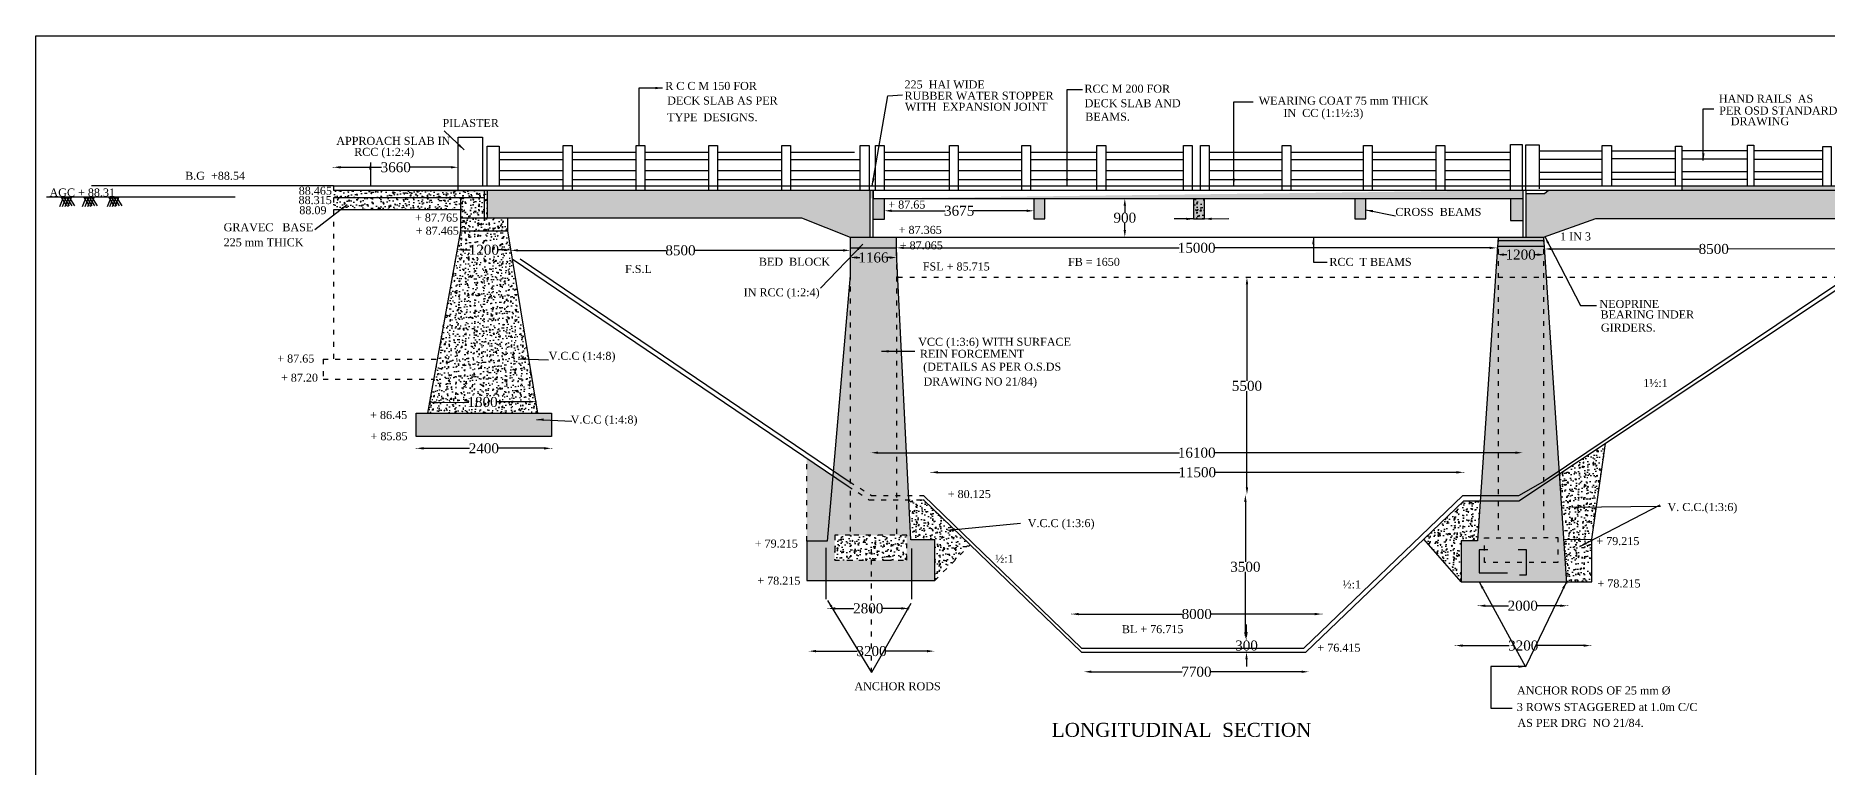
# Model space of a CAD drawing. Header units: millimetres. Extents: x 4400 to 80193, y -403 to 48046.
# Drawn here: x 4400 to 49171, y 29781 to 48046 of the extents above; entities that cross this region are included whole.
import ezdxf

# ---------------------------------------------------------------- set-up
doc = ezdxf.new("R2010")
doc.units = ezdxf.units.MM
doc.header["$MEASUREMENT"] = 0
doc.linetypes.add('ACAD_ISO03W100', pattern=[30, 12, -18])
for name, color, linetype in [('DIM', 5, 'Continuous'), ('DO LINE', 3, 'Continuous'), ('DWG.LINE', 10, 'Continuous'), ('HATCH', 2, 'Continuous'), ('TEXT', 7, 'Continuous')]:
    doc.layers.add(name, color=color, linetype=linetype)
doc.layers.add('TITLE', color=7, linetype='Continuous', lineweight=30)
doc.styles.get("Standard").update_dxf_attribs({"font": 'TIMES.TTF', "height": 250})
doc.dimstyles.get("Standard").update_dxf_attribs({"dimtxt": 250, "dimasz": 180, "dimexe": 0.18, "dimexo": 0.0625, "dimgap": 0.09, "dimtad": 0, "dimtih": 1, "dimtoh": 1, "dimdec": 0, "dimzin": 0, "dimdsep": 46, "dimtxsty": 'Standard', "dimcen": 300, "dimclre": 256, "dimclrt": 4, "dimadec": 0, "dimazin": 0, "dimtfac": 1, "dimtdec": 0, "dimtofl": 0, "dimtmove": 0, "dimatfit": 3, "dimfxl": 5, "dimfxlon": 1, "dimtolj": 1, "dimtzin": 0, "dimarcsym": 0})
pattern_1 = [(50, (0, 0), (286.9041, -25.10085), [30, -330]), (355, (0, 0), (-55.5005, 300.8769), [24, -264]), (100.4514, (23.9, -2.1), (231.4038, 275.7758), [25.4961, -280.4568]), (46.1842, (0, 80), (426.8964, -66.2076), [45, -495]), (96.6356, (35.57, 74.5), (373.865, 389.6471), [38.244, -420.6852]), (351.1842, (0, 80), (373.8648, 389.6474), [36, -396]), (21, (40, 60), (238.7628, -161.04756), [30, -330]), (326, (40, 60), (97.3261, 290.06), [24, -264]), (71.4514, (59.9, 46.58), (336.089, 129.0122), [25.4961, -280.4568]), (37.5, (0, 0), (4.86394, 133.15754), [0, -260.8, 0, -268, 0, -265]), (7.5, (0, 0), (105.22781, 157.76468), [0, -152.8, 0, -254.8, 0, -101]), (327.5, (-89.2, 0), (213.52897, -9.02195), [0, -100, 0, -312, 0, -414]), (317.5, (-129.2, 0), (233.27447, 40.042), [0, -130, 0, -207.2, 0, -294])]

# ---------------------------------------------------------------- blocks, each defined once
blk = doc.blocks.new('*D2')
at = {"layer": 'Defpoints', "color": 0, "ltscale": 0.2}
for p in [(14954, 44763), (11836, 44302), (14954, 44302)]:
    blk.add_point(p, dxfattribs=at)
at = {"layer": 'DIM', "lineweight": -2, "ltscale": 0.2}
for p, q in [((11836, 44758), (11836, 44763)), ((14954, 44758), (14954, 44763))]:
    blk.add_line(p, q, dxfattribs=at)
at = {"layer": 'DIM', "color": 0, "lineweight": -2, "ltscale": 0.2}
for p, q in [((12016, 44763), (13040, 44763)), ((14774, 44763), (13750, 44763))]:
    blk.add_line(p, q, dxfattribs=at)
at = {"layer": 'DIM', "color": 0, "ltscale": 0.2}
for points in [[(12016, 44793), (12016, 44733), (11836, 44763)], [(14774, 44793), (14774, 44733), (14954, 44763)]]:
    blk.add_solid(points, dxfattribs=at)
at = {"layer": 'DIM', "color": 4, "ltscale": 0.2, "insert": (13395, 44763), "char_height": 250, "attachment_point": 5}
blk.add_mtext('\\A1;3660', dxfattribs=at)
blk = doc.blocks.new('*D3')
at = {"layer": 'Defpoints', "color": 0, "ltscale": 0.2}
for p in [(14921, 42679), (16274, 42698), (16274, 42674)]:
    blk.add_point(p, dxfattribs=at)
at = {"layer": 'DIM', "lineweight": -2, "ltscale": 0.2}
for p, q in [((14921, 42699), (14921, 42704)), ((16274, 42693), (16274, 42699))]:
    blk.add_line(p, q, dxfattribs=at)
at = {"layer": 'DIM', "color": 0, "lineweight": -2, "ltscale": 0.2}
for p, q in [((15101, 42703), (15256, 42702)), ((16094, 42699), (15938, 42700))]:
    blk.add_line(p, q, dxfattribs=at)
at = {"layer": 'DIM', "color": 0, "ltscale": 0.2}
for points in [[(15101, 42733), (15101, 42673), (14921, 42704)], [(16094, 42729), (16094, 42669), (16274, 42698)]]:
    blk.add_solid(points, dxfattribs=at)
at = {"layer": 'DIM', "color": 4, "ltscale": 0.2, "insert": (15597, 42701), "char_height": 250, "attachment_point": 5}
blk.add_mtext('\\A1;1200', dxfattribs=at)
blk = doc.blocks.new('*D4')
at = {"layer": 'Defpoints', "color": 0, "ltscale": 0.2}
for p in [(16274, 42693), (24751, 42693), (24751, 42688)]:
    blk.add_point(p, dxfattribs=at)
at = {"layer": 'DIM', "lineweight": -2, "ltscale": 0.2}
for p, q in [((16274, 42693), (16274, 42688)), ((24751, 42693), (24751, 42688))]:
    blk.add_line(p, q, dxfattribs=at)
at = {"layer": 'DIM', "color": 0, "lineweight": -2, "ltscale": 0.2}
for p, q in [((16454, 42688), (20161, 42688)), ((24571, 42688), (20864, 42688))]:
    blk.add_line(p, q, dxfattribs=at)
at = {"layer": 'DIM', "color": 0, "ltscale": 0.2}
for points in [[(16454, 42718), (16454, 42658), (16274, 42688)], [(24571, 42718), (24571, 42658), (24751, 42688)]]:
    blk.add_solid(points, dxfattribs=at)
at = {"layer": 'DIM', "color": 4, "ltscale": 0.2, "insert": (20512, 42688), "char_height": 250, "attachment_point": 5}
blk.add_mtext('\\A1;8500', dxfattribs=at)
blk = doc.blocks.new('*D5')
at = {"layer": 'Defpoints', "color": 0, "ltscale": 0.2}
for p in [(24751, 42527), (25917, 42526), (25917, 42508)]:
    blk.add_point(p, dxfattribs=at)
at = {"layer": 'DIM', "lineweight": -2, "ltscale": 0.2}
for p, q in [((24751, 42515), (24751, 42509)), ((25917, 42513), (25917, 42508))]:
    blk.add_line(p, q, dxfattribs=at)
at = {"layer": 'DIM', "color": 0, "lineweight": -2, "ltscale": 0.2}
for p, q in [((24931, 42509), (24994, 42509)), ((25737, 42508), (25675, 42508))]:
    blk.add_line(p, q, dxfattribs=at)
at = {"layer": 'DIM', "color": 0, "ltscale": 0.2}
for points in [[(24931, 42539), (24931, 42479), (24751, 42510)], [(25737, 42538), (25737, 42478), (25917, 42508)]]:
    blk.add_solid(points, dxfattribs=at)
at = {"layer": 'DIM', "color": 4, "ltscale": 0.2, "insert": (25334, 42509), "char_height": 250, "attachment_point": 5}
blk.add_mtext('\\A1;1166', dxfattribs=at)
blk = doc.blocks.new('*D6')
at = {"layer": 'Defpoints', "color": 0, "ltscale": 0.2}
for p in [(24198, 33748), (26210, 33748), (26210, 33745)]:
    blk.add_point(p, dxfattribs=at)
at = {"layer": 'DIM', "lineweight": -2, "ltscale": 0.2}
for p, q in [((24198, 33748), (24198, 33745)), ((26210, 33748), (26210, 33745))]:
    blk.add_line(p, q, dxfattribs=at)
at = {"layer": 'DIM', "color": 0, "lineweight": -2, "ltscale": 0.2}
for p, q in [((24378, 33745), (24845, 33745)), ((26030, 33745), (25562, 33745))]:
    blk.add_line(p, q, dxfattribs=at)
at = {"layer": 'DIM', "color": 0, "ltscale": 0.2}
for points in [[(24378, 33775), (24378, 33715), (24198, 33745)], [(26030, 33775), (26030, 33715), (26210, 33745)]]:
    blk.add_solid(points, dxfattribs=at)
at = {"layer": 'DIM', "color": 4, "ltscale": 0.2, "insert": (25204, 33745), "char_height": 250, "attachment_point": 5}
blk.add_mtext('\\A1;2800', dxfattribs=at)
blk = doc.blocks.new('*D7')
at = {"layer": 'Defpoints', "color": 0, "ltscale": 0.2}
for p in [(23722, 32648), (26851, 32678), (26851, 32648)]:
    blk.add_point(p, dxfattribs=at)
at = {"layer": 'DIM', "lineweight": -2, "ltscale": 0.2}
for p, q in [((23722, 32674), (23722, 32679)), ((26851, 32674), (26851, 32679))]:
    blk.add_line(p, q, dxfattribs=at)
at = {"layer": 'DIM', "color": 0, "lineweight": -2, "ltscale": 0.2}
for p, q in [((23902, 32678), (24931, 32678)), ((26671, 32678), (25642, 32678))]:
    blk.add_line(p, q, dxfattribs=at)
at = {"layer": 'DIM', "color": 0, "ltscale": 0.2}
for points in [[(23902, 32708), (23902, 32648), (23722, 32678)], [(26671, 32708), (26671, 32648), (26851, 32678)]]:
    blk.add_solid(points, dxfattribs=at)
at = {"layer": 'DIM', "color": 4, "ltscale": 0.2, "insert": (25286, 32678), "char_height": 250, "attachment_point": 5}
blk.add_mtext('\\A1;3200', dxfattribs=at)
blk = doc.blocks.new('*D8')
at = {"layer": 'Defpoints', "color": 0, "ltscale": 0.2}
for p in [(25272, 37625), (41556, 37634), (41556, 37625)]:
    blk.add_point(p, dxfattribs=at)
at = {"layer": 'DIM', "lineweight": -2, "ltscale": 0.2}
for p, q in [((25272, 37630), (25272, 37635)), ((41556, 37630), (41556, 37635))]:
    blk.add_line(p, q, dxfattribs=at)
at = {"layer": 'DIM', "color": 0, "lineweight": -2, "ltscale": 0.2}
for p, q in [((25452, 37634), (32980, 37634)), ((41376, 37634), (33847, 37634))]:
    blk.add_line(p, q, dxfattribs=at)
at = {"layer": 'DIM', "color": 0, "ltscale": 0.2}
for points in [[(25452, 37664), (25452, 37604), (25272, 37634)], [(41376, 37664), (41376, 37604), (41556, 37634)]]:
    blk.add_solid(points, dxfattribs=at)
at = {"layer": 'DIM', "color": 4, "ltscale": 0.2, "insert": (33414, 37634), "char_height": 250, "attachment_point": 5}
blk.add_mtext('\\A1;16100', dxfattribs=at)
blk = doc.blocks.new('*D9')
at = {"layer": 'Defpoints', "color": 0, "ltscale": 0.2}
for p in [(26766, 37150), (40086, 37150), (40086, 37144)]:
    blk.add_point(p, dxfattribs=at)
at = {"layer": 'DIM', "lineweight": -2, "ltscale": 0.2}
for p, q in [((26766, 37150), (26766, 37144)), ((40086, 37150), (40086, 37144))]:
    blk.add_line(p, q, dxfattribs=at)
at = {"layer": 'DIM', "color": 0, "lineweight": -2, "ltscale": 0.2}
for p, q in [((26946, 37144), (32993, 37144)), ((39906, 37144), (33859, 37144))]:
    blk.add_line(p, q, dxfattribs=at)
at = {"layer": 'DIM', "color": 0, "ltscale": 0.2}
for points in [[(26946, 37174), (26946, 37114), (26766, 37144)], [(39906, 37174), (39906, 37114), (40086, 37144)]]:
    blk.add_solid(points, dxfattribs=at)
at = {"layer": 'DIM', "color": 4, "ltscale": 0.2, "insert": (33426, 37144), "char_height": 250, "attachment_point": 5}
blk.add_mtext('\\A1;11500', dxfattribs=at)
blk = doc.blocks.new('*D10')
at = {"layer": 'Defpoints', "color": 0, "ltscale": 0.2}
for p in [(30284, 33624), (36544, 33624), (36544, 33604)]:
    blk.add_point(p, dxfattribs=at)
at = {"layer": 'DIM', "lineweight": -2, "ltscale": 0.2}
for p, q in [((30284, 33610), (30284, 33604)), ((36544, 33610), (36544, 33604))]:
    blk.add_line(p, q, dxfattribs=at)
at = {"layer": 'DIM', "color": 0, "lineweight": -2, "ltscale": 0.2}
for p, q in [((30464, 33604), (33062, 33604)), ((36364, 33604), (33765, 33604))]:
    blk.add_line(p, q, dxfattribs=at)
at = {"layer": 'DIM', "color": 0, "ltscale": 0.2}
for points in [[(30464, 33634), (30464, 33574), (30284, 33604)], [(36364, 33634), (36364, 33574), (36544, 33604)]]:
    blk.add_solid(points, dxfattribs=at)
at = {"layer": 'DIM', "color": 4, "ltscale": 0.2, "insert": (33414, 33604), "char_height": 250, "attachment_point": 5}
blk.add_mtext('\\A1;8000', dxfattribs=at)
blk = doc.blocks.new('*D11')
at = {"layer": 'Defpoints', "color": 0, "ltscale": 0.2}
for p in [(34659, 32980), (34704, 32980), (34704, 32653)]:
    blk.add_point(p, dxfattribs=at)
at = {"layer": 'DIM', "color": 0, "lineweight": -2, "ltscale": 0.2}
for p, q in [((34659, 33160), (34659, 33340)), ((34659, 32473), (34659, 32293))]:
    blk.add_line(p, q, dxfattribs=at)
at = {"layer": 'DIM', "lineweight": -2, "ltscale": 0.2}
for p, q in [((34664, 32980), (34659, 32980)), ((34664, 32653), (34659, 32653))]:
    blk.add_line(p, q, dxfattribs=at)
at = {"layer": 'DIM', "color": 0, "ltscale": 0.2}
for points in [[(34629, 33160), (34689, 33160), (34659, 32980)], [(34629, 32473), (34689, 32473), (34659, 32653)]]:
    blk.add_solid(points, dxfattribs=at)
at = {"layer": 'DIM', "color": 4, "ltscale": 0.2, "insert": (34659, 32817), "char_height": 250, "attachment_point": 5}
blk.add_mtext('\\A1;300', dxfattribs=at)
blk = doc.blocks.new('*D12')
at = {"layer": 'Defpoints', "color": 0, "ltscale": 0.2}
for p in [(30602, 32140), (36213, 32163), (36213, 32140)]:
    blk.add_point(p, dxfattribs=at)
at = {"layer": 'DIM', "lineweight": -2, "ltscale": 0.2}
for p, q in [((30602, 32158), (30602, 32163)), ((36213, 32158), (36213, 32163))]:
    blk.add_line(p, q, dxfattribs=at)
at = {"layer": 'DIM', "color": 0, "lineweight": -2, "ltscale": 0.2}
for p, q in [((30782, 32163), (33051, 32163)), ((36033, 32163), (33763, 32163))]:
    blk.add_line(p, q, dxfattribs=at)
at = {"layer": 'DIM', "color": 0, "ltscale": 0.2}
for points in [[(30782, 32193), (30782, 32133), (30602, 32163)], [(36033, 32193), (36033, 32133), (36213, 32163)]]:
    blk.add_solid(points, dxfattribs=at)
at = {"layer": 'DIM', "color": 4, "ltscale": 0.2, "insert": (33407, 32163), "char_height": 250, "attachment_point": 5}
blk.add_mtext('\\A1;7700', dxfattribs=at)
blk = doc.blocks.new('*D13')
at = {"layer": 'Defpoints', "color": 0, "ltscale": 0.2}
for p in [(34630, 36587), (34659, 36587), (34659, 32980)]:
    blk.add_point(p, dxfattribs=at)
at = {"layer": 'DIM', "lineweight": -2, "ltscale": 0.2}
for p, q in [((34636, 36587), (34630, 36587)), ((34636, 32980), (34630, 32980))]:
    blk.add_line(p, q, dxfattribs=at)
at = {"layer": 'DIM', "color": 0, "lineweight": -2, "ltscale": 0.2}
for p, q in [((34630, 36407), (34630, 34911)), ((34630, 33160), (34630, 34656))]:
    blk.add_line(p, q, dxfattribs=at)
at = {"layer": 'DIM', "color": 0, "ltscale": 0.2}
for points in [[(34600, 36407), (34660, 36407), (34630, 36587)], [(34600, 33160), (34660, 33160), (34630, 32980)]]:
    blk.add_solid(points, dxfattribs=at)
at = {"layer": 'DIM', "color": 4, "ltscale": 0.2, "insert": (34630, 34784), "char_height": 250, "attachment_point": 5}
blk.add_mtext('\\A1;3500', dxfattribs=at)
blk = doc.blocks.new('*D14')
at = {"layer": 'Defpoints', "color": 0, "ltscale": 0.2}
for p in [(34635, 42018), (34669, 42018), (34636, 36587)]:
    blk.add_point(p, dxfattribs=at)
at = {"layer": 'DIM', "lineweight": -2, "ltscale": 0.2}
for p, q in [((34664, 42018), (34670, 42018)), ((34665, 36587), (34670, 36587))]:
    blk.add_line(p, q, dxfattribs=at)
at = {"layer": 'DIM', "color": 0, "lineweight": -2, "ltscale": 0.2}
for p, q in [((34669, 41838), (34670, 39430)), ((34670, 36767), (34670, 39175))]:
    blk.add_line(p, q, dxfattribs=at)
at = {"layer": 'DIM', "color": 0, "ltscale": 0.2}
for points in [[(34700, 41838), (34640, 41838), (34669, 42018)], [(34700, 36767), (34640, 36767), (34670, 36587)]]:
    blk.add_solid(points, dxfattribs=at)
at = {"layer": 'DIM', "color": 4, "ltscale": 0.2, "insert": (34670, 39303), "char_height": 250, "attachment_point": 5}
blk.add_mtext('\\A1;5500', dxfattribs=at)
blk = doc.blocks.new('*D15')
at = {"layer": 'Defpoints', "color": 0, "ltscale": 0.2}
for p in [(31617, 43984), (31617, 43984), (31617, 43020)]:
    blk.add_point(p, dxfattribs=at)
at = {"layer": 'DIM', "lineweight": -2, "ltscale": 0.2}
for p, q in [((31617, 43984), (31617, 43984)), ((31617, 43020), (31617, 43020))]:
    blk.add_line(p, q, dxfattribs=at)
at = {"layer": 'DIM', "color": 0, "lineweight": -2, "ltscale": 0.2}
for p, q in [((31617, 43804), (31617, 43630)), ((31617, 43200), (31617, 43375))]:
    blk.add_line(p, q, dxfattribs=at)
at = {"layer": 'DIM', "color": 0, "ltscale": 0.2}
for points in [[(31587, 43804), (31647, 43804), (31617, 43984)], [(31587, 43200), (31647, 43200), (31617, 43020)]]:
    blk.add_solid(points, dxfattribs=at)
at = {"layer": 'DIM', "color": 4, "ltscale": 0.2, "insert": (31617, 43502), "char_height": 250, "attachment_point": 5}
blk.add_mtext('\\A1;900', dxfattribs=at)
blk = doc.blocks.new('*D16')
at = {"layer": 'Defpoints', "color": 0, "ltscale": 0.2}
for p in [(25607, 43676), (29345, 43676), (29345, 43676)]:
    blk.add_point(p, dxfattribs=at)
at = {"layer": 'DIM', "lineweight": -2, "ltscale": 0.2}
for p, q in [((25607, 43676), (25607, 43676)), ((29345, 43676), (29345, 43676))]:
    blk.add_line(p, q, dxfattribs=at)
at = {"layer": 'DIM', "color": 0, "lineweight": -2, "ltscale": 0.2}
for p, q in [((25787, 43676), (27127, 43676)), ((29165, 43676), (27826, 43676))]:
    blk.add_line(p, q, dxfattribs=at)
at = {"layer": 'DIM', "color": 0, "ltscale": 0.2}
for points in [[(25787, 43706), (25787, 43646), (25607, 43676)], [(29165, 43706), (29165, 43646), (29345, 43676)]]:
    blk.add_solid(points, dxfattribs=at)
at = {"layer": 'DIM', "color": 4, "ltscale": 0.2, "insert": (27476, 43676), "char_height": 250, "attachment_point": 5}
blk.add_mtext('\\A1;3675', dxfattribs=at)
blk = doc.blocks.new('*D17')
at = {"layer": 'Defpoints', "color": 0, "ltscale": 0.2}
for p in [(40912, 42632), (42107, 42580), (42108, 42630)]:
    blk.add_point(p, dxfattribs=at)
at = {"layer": 'DIM', "lineweight": -2, "ltscale": 0.2}
for p, q in [((40912, 42586), (40912, 42581)), ((42107, 42585), (42107, 42580))]:
    blk.add_line(p, q, dxfattribs=at)
at = {"layer": 'DIM', "color": 0, "lineweight": -2, "ltscale": 0.2}
for p, q in [((41092, 42581), (41169, 42581)), ((41927, 42580), (41851, 42580))]:
    blk.add_line(p, q, dxfattribs=at)
at = {"layer": 'DIM', "color": 0, "ltscale": 0.2}
for points in [[(41092, 42611), (41092, 42551), (40912, 42581)], [(41928, 42610), (41927, 42550), (42107, 42580)]]:
    blk.add_solid(points, dxfattribs=at)
at = {"layer": 'DIM', "color": 4, "ltscale": 0.2, "insert": (41510, 42581), "char_height": 250, "attachment_point": 5}
blk.add_mtext('\\A1;1200', dxfattribs=at)
blk = doc.blocks.new('*D18')
at = {"layer": 'Defpoints', "color": 0, "ltscale": 0.2}
for p in [(42106, 42653), (50566, 42721), (50566, 42651)]:
    blk.add_point(p, dxfattribs=at)
at = {"layer": 'DIM', "lineweight": -2, "ltscale": 0.2}
for p, q in [((42106, 42718), (42106, 42723)), ((50566, 42716), (50566, 42721))]:
    blk.add_line(p, q, dxfattribs=at)
at = {"layer": 'DIM', "color": 0, "lineweight": -2, "ltscale": 0.2}
for p, q in [((42286, 42723), (45984, 42722)), ((50386, 42721), (46687, 42722))]:
    blk.add_line(p, q, dxfattribs=at)
at = {"layer": 'DIM', "color": 0, "ltscale": 0.2}
for points in [[(42286, 42753), (42286, 42693), (42106, 42723)], [(50386, 42751), (50386, 42691), (50566, 42721)]]:
    blk.add_solid(points, dxfattribs=at)
at = {"layer": 'DIM', "color": 4, "ltscale": 0.2, "insert": (46336, 42722), "char_height": 250, "attachment_point": 5}
blk.add_mtext('\\A1;8500', dxfattribs=at)
blk = doc.blocks.new('*D24')
at = {"layer": 'Defpoints', "color": 0, "ltscale": 0.2}
for p in [(40448, 33838), (42678, 33838), (42678, 33812)]:
    blk.add_point(p, dxfattribs=at)
at = {"layer": 'DIM', "lineweight": -2, "ltscale": 0.2}
for p, q in [((40448, 33817), (40448, 33812)), ((42678, 33817), (42678, 33812))]:
    blk.add_line(p, q, dxfattribs=at)
at = {"layer": 'DIM', "color": 0, "lineweight": -2, "ltscale": 0.2}
for p, q in [((40628, 33812), (41205, 33812)), ((42498, 33812), (41922, 33812))]:
    blk.add_line(p, q, dxfattribs=at)
at = {"layer": 'DIM', "color": 0, "ltscale": 0.2}
for points in [[(40628, 33842), (40628, 33782), (40448, 33812)], [(42498, 33842), (42498, 33782), (42678, 33812)]]:
    blk.add_solid(points, dxfattribs=at)
at = {"layer": 'DIM', "color": 4, "ltscale": 0.2, "insert": (41563, 33812), "char_height": 250, "attachment_point": 5}
blk.add_mtext('\\A1;2000', dxfattribs=at)
blk = doc.blocks.new('*D25')
at = {"layer": 'Defpoints', "color": 0, "ltscale": 0.2}
for p in [(39884, 32755), (43265, 32817), (43265, 32755)]:
    blk.add_point(p, dxfattribs=at)
at = {"layer": 'DIM', "lineweight": -2, "ltscale": 0.2}
for p, q in [((39884, 32812), (39884, 32817)), ((43265, 32812), (43265, 32817))]:
    blk.add_line(p, q, dxfattribs=at)
at = {"layer": 'DIM', "color": 0, "lineweight": -2, "ltscale": 0.2}
for p, q in [((40064, 32817), (41220, 32817)), ((43085, 32817), (41930, 32817))]:
    blk.add_line(p, q, dxfattribs=at)
at = {"layer": 'DIM', "color": 0, "ltscale": 0.2}
for points in [[(40064, 32847), (40064, 32787), (39884, 32817)], [(43085, 32847), (43085, 32787), (43265, 32817)]]:
    blk.add_solid(points, dxfattribs=at)
at = {"layer": 'DIM', "color": 4, "ltscale": 0.2, "insert": (41575, 32817), "char_height": 250, "attachment_point": 5}
blk.add_mtext('\\A1;3200', dxfattribs=at)
blk = doc.blocks.new('*D26')
at = {"layer": 'Defpoints', "color": 0, "ltscale": 0.2}
for p in [(25912, 42632), (40912, 42750), (40912, 42632)]:
    blk.add_point(p, dxfattribs=at)
at = {"layer": 'DIM', "lineweight": -2, "ltscale": 0.2}
for p, q in [((25912, 42745), (25912, 42750)), ((40912, 42745), (40912, 42750))]:
    blk.add_line(p, q, dxfattribs=at)
at = {"layer": 'DIM', "color": 0, "lineweight": -2, "ltscale": 0.2}
for p, q in [((26092, 42750), (32979, 42750)), ((40732, 42750), (33846, 42750))]:
    blk.add_line(p, q, dxfattribs=at)
at = {"layer": 'DIM', "color": 0, "ltscale": 0.2}
for points in [[(26092, 42780), (26092, 42720), (25912, 42750)], [(40732, 42780), (40732, 42720), (40912, 42750)]]:
    blk.add_solid(points, dxfattribs=at)
at = {"layer": 'DIM', "color": 4, "ltscale": 0.2, "insert": (33412, 42750), "char_height": 250, "attachment_point": 5}
blk.add_mtext('\\A1;15000', dxfattribs=at)
blk = doc.blocks.new('*D27')
at = {"layer": 'Defpoints', "color": 0, "ltscale": 0.2}
for p in [(13909, 38042), (17284, 38042), (17284, 37744)]:
    blk.add_point(p, dxfattribs=at)
at = {"layer": 'DIM', "lineweight": -2, "ltscale": 0.2}
for p, q in [((13909, 37748), (13909, 37743)), ((17284, 37748), (17284, 37743))]:
    blk.add_line(p, q, dxfattribs=at)
at = {"layer": 'DIM', "color": 0, "lineweight": -2, "ltscale": 0.2}
for p, q in [((14089, 37744), (15238, 37744)), ((17104, 37744), (15956, 37744))]:
    blk.add_line(p, q, dxfattribs=at)
at = {"layer": 'DIM', "color": 0, "ltscale": 0.2}
for points in [[(14089, 37774), (14089, 37714), (13909, 37744)], [(17104, 37774), (17104, 37714), (17284, 37744)]]:
    blk.add_solid(points, dxfattribs=at)
at = {"layer": 'DIM', "color": 4, "ltscale": 0.2, "insert": (15597, 37744), "char_height": 250, "attachment_point": 5}
blk.add_mtext('\\A1;2400', dxfattribs=at)
blk = doc.blocks.new('*D28')
at = {"layer": 'Defpoints', "color": 0, "ltscale": 0.2}
for p in [(14227, 38828), (16904, 38910), (16905, 38847)]:
    blk.add_point(p, dxfattribs=at)
at = {"layer": 'DIM', "lineweight": -2, "ltscale": 0.2}
for p, q in [((14226, 38886), (14226, 38891)), ((16904, 38905), (16904, 38910))]:
    blk.add_line(p, q, dxfattribs=at)
at = {"layer": 'DIM', "color": 0, "lineweight": -2, "ltscale": 0.2}
for p, q in [((14406, 38892), (15224, 38898)), ((16724, 38908), (15906, 38903))]:
    blk.add_line(p, q, dxfattribs=at)
at = {"layer": 'DIM', "color": 0, "ltscale": 0.2}
for points in [[(14406, 38922), (14406, 38862), (14226, 38891)], [(16724, 38938), (16724, 38878), (16904, 38910)]]:
    blk.add_solid(points, dxfattribs=at)
at = {"layer": 'DIM', "color": 4, "ltscale": 0.2, "insert": (15565, 38900), "char_height": 250, "attachment_point": 5}
blk.add_mtext('\\A1;1800', dxfattribs=at)

msp = doc.modelspace()

# ---------------------------------------------------------------- hatches: boundary and pattern name
at = {"layer": 'HATCH', "ltscale": 0.2}
h = msp.add_hatch(dxfattribs=at)
h.set_pattern_fill('AR-CONC', color=256, scale=40, style=0)
h.set_pattern_definition(pattern_1)
h.paths.add_polyline_path([(15606, 44190.5), (11836.3, 44190.5), (11836.3, 44009.2), (15606, 44009.2)])
h.paths.add_polyline_path([(15010.5, 44009.2), (11836.3, 44009.2), (11836.3, 43708), (15010.5, 43708)])
h.paths.add_polyline_path([(15606, 44009.2), (15010.5, 44009.2), (15010.5, 43497.8), (15681.6, 43497.8), (15681.6, 44190.5), (15606, 44190.5)])
h.paths.add_polyline_path([(16190.5, 43497.8), (15010.5, 43497.8), (15010.5, 43176.3), (16190.9, 43176.3), (16190.5, 43178.6)])
h = msp.add_hatch(dxfattribs=at)
h.set_pattern_fill('AR-CONC', color=256, scale=40, style=0)
h.set_pattern_definition(pattern_1)
edge = h.paths.add_edge_path()
edge.add_line((41563.4, 44190.5), (41563.4, 43984.4))
edge.add_line((25327.5, 43984.4), (41563.4, 43984.4))
edge.add_line((11836.3, 44190.5), (55001.9, 44190.5))
edge.add_line((25330.3, 44190.5), (25330.3, 43984.4))
h = msp.add_hatch(dxfattribs=at)
h.set_pattern_fill('AR-CONC', color=256, scale=40, style=0)
h.set_pattern_definition(pattern_1)
h.paths.add_polyline_path([(25247.2, 44190.5), (15681.6, 44190.5), (15681.6, 43497.8), (23539.6, 43497.8), (24751.2, 43020.5), (25247.2, 43020.5)])
h = msp.add_hatch(dxfattribs=at)
h.set_pattern_fill('AR-CONC', color=256, scale=40, style=0)
h.set_pattern_definition(pattern_1)
h.paths.add_polyline_path([(25606.8, 43984.4), (25327.5, 43984.4), (25327.5, 43470.4), (25606.8, 43470.4)])
h.paths.add_polyline_path([(29617.6, 43984.4), (29345.4, 43984.4), (29345.4, 43472.6), (29617.6, 43472.6)])
h.paths.add_polyline_path([(33608.1, 43984.4), (33335.9, 43984.4), (33335.9, 43472.6), (33608.1, 43472.6)])
h = msp.add_hatch(dxfattribs=at)
h.set_pattern_fill('AR-CONC', color=256, scale=40, style=0)
h.set_pattern_definition(pattern_1)
h.paths.add_polyline_path([(33608.1, 43984.4), (33335.9, 43984.4), (33335.9, 43472.6), (33608.1, 43472.6)])
h = msp.add_hatch(dxfattribs=at)
h.set_pattern_fill('AR-CONC', color=256, scale=40, style=0)
h.set_pattern_definition(pattern_1)
h.paths.add_polyline_path([(37639.5, 43984.4), (37367.2, 43984.4), (37367.2, 43472.6), (37639.5, 43472.6)])
h.paths.add_polyline_path([(33608.1, 43984.4), (33335.9, 43984.4), (33335.9, 43472.6), (33608.1, 43472.6)])
h.paths.add_polyline_path([(41563.4, 43984.4), (41260, 43984.4), (41260, 43434.5), (41563.4, 43434.5)])
h = msp.add_hatch(dxfattribs=at)
h.set_pattern_fill('AR-CONC', color=256, scale=40, style=0)
h.set_pattern_definition(pattern_1)
h.paths.add_polyline_path([(51239.9, 44190.5), (42206.3, 44190.5), (42107.4, 44111.5), (41639.2, 44111.5), (41639.2, 43020.5), (42081.6, 43020.5), (43392.8, 43484.3), (51239.9, 43484.3)])
h = msp.add_hatch(dxfattribs=at)
h.set_pattern_fill('AR-CONC', color=256, scale=40, style=0)
h.set_pattern_definition(pattern_1)
h.paths.add_polyline_path([(55014.4, 44302.5), (55001.9, 44302.5), (45542.2, 44302.5), (45542.2, 44190.5), (51239.9, 44190.5), (51239.9, 44006.5), (54997.4, 44006.5), (55014.4, 44006.5)])
h = msp.add_hatch(dxfattribs=at)
h.set_pattern_fill('AR-CONC', color=256, scale=40, style=0)
h.set_pattern_definition(pattern_1)
h.paths.add_polyline_path([(16190.9, 43176.3), (15010.5, 43176.3), (14189.4, 38622.1), (16941.7, 38622.1)])
h = msp.add_hatch(dxfattribs=at)
h.set_pattern_fill('AR-CONC', color=256, scale=40, style=0)
h.set_pattern_definition(pattern_1)
h.paths.add_polyline_path([(25912.2, 42747.4), (25912.2, 43020.5), (24751.2, 43020.5), (24751.2, 42747.4)])
h.paths.add_polyline_path([(24751.2, 42747.4), (24751.2, 42060.4), (24177.2, 35426.1), (23668.4, 35426.1), (23668.4, 34442.6), (26868.8, 34442.6), (26868.8, 35458.3), (26265.9, 35458.3), (25912.2, 42631.8), (25912.2, 42747.4)])
h.paths.add_polyline_path([(26165.4, 35573.1), (26165.4, 34947.8), (25654.6, 34947.8), (24366.1, 34947.8), (24366.1, 35573.1), (24751.3, 35573.1)], flags=16)
h = msp.add_hatch(dxfattribs=at)
h.set_pattern_fill('AR-CONC', color=256, scale=40, style=0)
h.set_pattern_definition(pattern_1)
h.paths.add_polyline_path([(42081.6, 43020.5), (40947.5, 43020.5), (40947.5, 42938.3), (42081.6, 42938.3)], flags=17)
h.paths.add_polyline_path([(42081.6, 42938.3), (40947.5, 42938.3), (40947.5, 42792.4), (42081.6, 42792.4)], flags=17)
h.paths.add_polyline_path([(42081.6, 42792.4), (40947.5, 42792.4), (40947.5, 43020.5), (40431.7, 35434.2), (40025.4, 35434.2), (40025.4, 34408.4), (42653.9, 34408.4), (42081.6, 43020.5)])
h = msp.add_hatch(dxfattribs=at)
h.set_pattern_fill('AR-CONC', color=256, scale=40, style=0)
h.set_pattern_definition(pattern_1)
h.paths.add_polyline_path([(13909.4, 38622.1), (13909.4, 38042.3), (17284.3, 38042.3), (17284.3, 38622.1)])
h.paths.add_polyline_path([(23668.4, 35426.1), (24177.2, 35426.1), (24318.5, 37059.4), (23668.9, 37498.5)])
h = msp.add_hatch(dxfattribs=at)
h.set_pattern_fill('AR-CONC', color=256, scale=40, style=0)
h.set_pattern_definition(pattern_1)
h.paths.add_polyline_path([(40499.3, 36428.4), (40088.8, 36428.4), (39088.6, 35472.2), (40025.4, 34408.4), (40025.4, 35434.2), (40431.7, 35434.2)])
h.paths.add_polyline_path([(43628.5, 37866.2), (42475.1, 37099.2), (42583.8, 35464.4), (43287, 35473.1)])
h.paths.add_polyline_path([(43287, 35473.1), (42583.8, 35464.4), (42653.9, 34408.4), (43287, 34408.4)])
h = msp.add_hatch(dxfattribs=at)
h.set_pattern_fill('AR-CONC', color=256, scale=40, style=0)
h.set_pattern_definition(pattern_1)
h.paths.add_polyline_path([(26868.8, 34442.6), (27752, 35332.7), (26584.1, 36457.7), (26216.7, 36457.7), (26265.9, 35458.3), (26868.8, 35458.3)])
h = msp.add_hatch(dxfattribs=at)
h.set_pattern_fill('AR-CONC', color=256, scale=40, style=0)
h.set_pattern_definition(pattern_1)
h.paths.add_polyline_path([(25654.6, 34947.8), (26165.4, 34947.8), (26165.4, 35573.1), (24751.2, 35573.1), (24366.1, 35573.1), (24366.1, 34947.8)])

# ---------------------------------------------------------------- linework, layer by layer
at = {"layer": 'DIM', "ltscale": 0.2}
for points in [[(19469.5, 46742), (19469.5, 45303.9)], [(40768, 31254), (41299.5, 31254)]]:
    msp.add_lwpolyline(points, dxfattribs=at)
at = {"layer": 'DO LINE', "linetype": 'ACAD_ISO03W100', "ltscale": 10}
for p, q in [((24751.3, 35573.1), (24366.1, 35573.1)), ((24366.1, 35573.1), (24366.1, 34947.8)), ((26165.4, 35573.1), (24751.2, 35573.1)), ((26165.4, 34947.8), (26165.4, 35573.1)), ((24366.1, 34947.8), (25654.6, 34947.8)), ((25654.6, 34947.8), (26165.4, 34947.8))]:
    msp.add_line(p, q, dxfattribs=at)
for points in [[(11836.3, 44302.5), (11836.3, 39965.7)], [(42081.6, 43020.5), (42081.6, 35515.8), (42440.4, 35515.8), (42440.4, 34893), (40606.3, 34893), (40606.3, 35510.7), (40894.2, 35510.7)], [(40947.5, 43020.5), (40947.5, 35511.6)], [(25912.2, 42631.8), (25912.2, 35592.3)], [(24751.2, 42084.3), (24751.2, 35573.1)], [(25942.5, 42018.1), (49692.5, 42019.2)], [(11584.2, 39967.2), (14419.2, 39967.2)], [(11584.2, 39967.2), (11584.2, 39472.1), (14346.1, 39472.1)], [(23668.4, 35426.1), (23668.9, 37498.5)], [(24701.3, 36800.7), (25230.5, 36457.7), (26584.1, 36457.7)], [(24744.4, 36905.9), (25283.7, 36567.9), (26589.1, 36567.9)], [(40894.2, 35510.7), (42081.6, 35510.7)], [(25283, 32145), (25283, 35223)], [(26868.8, 34442.6), (27752, 35332.7)]]:
    msp.add_lwpolyline(points, dxfattribs=at)
at = {"layer": 'DWG.LINE', "ltscale": 0.2}
for p, q in [((11836.3, 44190.5), (55001.9, 44190.5)), ((15010.5, 43497.8), (23539.6, 43497.8)), ((23539.6, 43497.8), (24751.2, 43020.5)), ((42081.6, 43020.5), (43392.8, 43484.3)), ((43392.8, 43484.3), (51239.9, 43484.3)), ((24751.2, 43020.5), (42081.6, 43020.5))]:
    msp.add_line(p, q, dxfattribs=at)
for points in [[(14954.1, 44190.5), (14954.1, 45513.3), (15562.4, 45513.3), (15562.4, 44302.5)], [(15682.9, 44302.5), (15682.9, 45293.3), (15982.9, 45293.3), (15982.9, 44302.5)], [(17583.6, 44190.5), (17583.6, 45303.9), (17802.1, 45303.9), (17802.1, 44190.5)], [(19402.7, 44190.5), (19402.7, 45303.9), (19621.2, 45303.9), (19621.2, 44190.5)], [(21221.9, 44190.5), (21221.9, 45303.9), (21440.3, 45303.9), (21440.3, 44190.5)], [(23041, 44190.5), (23041, 45303.9), (23259.5, 45303.9), (23259.5, 44190.5)], [(25006.1, 44190.5), (25006.1, 45303.9), (25224.6, 45303.9), (25224.6, 44190.5)], [(25384.1, 44190.5), (25384.1, 45303.9), (25602.6, 45303.9), (25602.6, 44190.5)], [(27232.5, 44190.5), (27232.5, 45303.9), (27450.9, 45303.9), (27450.9, 44190.5)], [(29044, 44190.5), (29044, 45303.9), (29262.5, 45303.9), (29262.5, 44190.5)], [(30921, 44190.5), (30921, 45303.9), (31139.5, 45303.9), (31139.5, 44190.5)], [(33081.9, 44190.5), (33081.9, 45303.9), (33300.4, 45303.9), (33300.4, 44190.5)], [(33507.9, 44190.5), (33507.9, 45303.9), (33726.4, 45303.9), (33726.4, 44190.5)], [(35547.8, 44190.5), (35547.8, 45303.9), (35766.3, 45303.9), (35766.3, 44190.5)], [(37584.7, 44190.5), (37584.7, 45303.9), (37803.2, 45303.9), (37803.2, 44190.5)], [(39395.5, 44190.5), (39395.5, 45303.9), (39614, 45303.9), (39614, 44190.5)], [(41258.5, 44190.5), (41258.5, 45332), (41550.1, 45332), (41550.1, 44190.5)], [(41639.2, 44190.5), (41639.2, 45326.6), (41974.3, 45326.6), (41974.3, 44224.5)], [(43550, 44302.5), (43550, 45311.1), (43778, 45311.1), (43778, 44302.5)], [(45378.5, 44302.5), (45378.5, 45291.7), (45542.2, 45291.7), (45542.2, 44190.5)], [(47176.4, 44302.5), (47176.4, 45315.6), (47338.3, 45315.6), (47338.3, 44302.5)], [(49058.7, 44302.5), (49058.7, 45284.3), (49273.1, 45284.3), (49273.1, 44302.5)], [(15982.9, 45142.5), (17583.6, 45142.5)], [(15982.9, 44954.2), (17583.6, 44954.2)], [(17802.1, 45142.5), (19402.7, 45142.5)], [(17802.1, 44954.2), (19402.7, 44954.2)], [(19621.2, 45142.5), (21221.9, 45142.5)], [(19621.2, 44954.2), (21221.9, 44954.2)], [(21440.3, 45142.5), (23041, 45142.5)], [(21440.3, 44954.2), (23041, 44954.2)], [(23259.5, 45142.5), (24860.1, 45142.5)], [(23259.5, 44954.2), (25006.1, 44954.2)], [(25602.6, 45142.5), (27232.5, 45142.5)], [(25602.6, 44954.2), (27232.5, 44954.2)], [(27450.9, 45142.5), (29044, 45142.5)], [(27450.9, 44954.2), (29044, 44954.2)], [(29262.5, 45142.5), (30921, 45142.5)], [(29262.5, 44954.2), (30921, 44954.2)], [(30873.3, 45142.5), (30921, 45142.5)], [(30873.3, 44954.2), (30921, 44954.2)], [(31139.5, 45142.5), (33081.9, 45142.5)], [(31139.5, 44954.2), (33081.9, 44954.2)], [(33050.5, 45142.5), (33081.9, 45142.5)], [(33050.5, 44954.2), (33081.9, 44954.2)], [(33726.4, 45142.5), (35547.8, 45142.5)], [(33726.4, 44954.2), (35547.8, 44954.2)], [(34869.7, 45142.5), (35547.8, 45142.5)], [(34869.7, 44954.2), (35547.8, 44954.2)], [(35766.3, 45142.5), (37584.7, 45142.5)], [(35766.3, 45142.5), (36470.3, 45142.5)], [(35766.3, 44954.2), (37584.7, 44954.2)], [(35766.3, 44954.2), (36470.3, 44954.2)], [(37803.2, 45142.5), (39395.5, 45142.5)], [(37803.2, 45142.5), (38289.4, 45142.5)], [(37803.2, 44954.2), (39395.5, 44954.2)], [(37803.2, 44954.2), (38289.4, 44954.2)], [(39614, 45142.5), (41258.5, 45142.5)], [(39614, 44954.2), (41258.5, 44954.2)], [(41974.3, 45176.5), (43556.8, 45176.5)], [(41974.3, 44963.1), (43556.8, 44963.1)], [(43778, 45172.7), (45373.5, 45172.7)], [(43778, 44978.2), (45375.5, 44978.2)], [(45542.2, 45182.7), (47172.8, 45182.7)], [(45542.2, 44973.1), (47173.8, 44973.1)], [(47338.3, 45180), (49069.5, 45180)], [(47338.3, 44962.8), (49062.6, 44962.8)], [(15982.9, 44679.6), (17583.6, 44679.6)], [(15982.9, 44458.3), (17583.6, 44458.3)], [(17802.1, 44679.6), (19402.7, 44679.6)], [(17802.1, 44458.3), (19402.7, 44458.3)], [(19621.2, 44679.6), (21221.9, 44679.6)], [(19621.2, 44458.3), (21221.9, 44458.3)], [(21440.3, 44679.6), (23041, 44679.6)], [(21440.3, 44458.3), (23041, 44458.3)], [(23259.5, 44679.6), (25006.1, 44679.6)], [(23259.5, 44458.3), (25006.1, 44458.3)], [(25602.6, 44679.6), (27232.5, 44679.6)], [(25602.6, 44458.3), (27232.5, 44458.3)], [(27450.9, 44679.6), (29044, 44679.6)], [(27450.9, 44458.3), (29044, 44458.3)], [(29262.5, 44679.6), (30921, 44679.6)], [(29262.5, 44458.3), (30921, 44458.3)], [(30873.3, 44679.6), (30921, 44679.6)], [(30873.3, 44458.3), (30921, 44458.3)], [(31139.5, 44679.6), (33081.9, 44679.6)], [(31139.5, 44458.3), (33081.9, 44458.3)], [(33050.5, 44679.6), (33081.9, 44679.6)], [(33050.5, 44458.3), (33081.9, 44458.3)], [(33726.4, 44679.6), (35547.8, 44679.6)], [(33726.4, 44458.3), (35547.8, 44458.3)], [(34869.7, 44679.6), (35547.8, 44679.6)], [(34869.7, 44458.3), (35547.8, 44458.3)], [(35766.3, 44679.6), (37584.7, 44679.6)], [(35766.3, 44679.6), (36470.3, 44679.6)], [(35766.3, 44458.3), (37584.7, 44458.3)], [(35766.3, 44458.3), (36470.3, 44458.3)], [(37803.2, 44679.6), (39395.5, 44679.6)], [(37803.2, 44679.6), (38289.4, 44679.6)], [(37803.2, 44458.3), (39395.5, 44458.3)], [(37803.2, 44458.3), (38289.4, 44458.3)], [(39614, 44679.6), (41258.5, 44679.6)], [(39614, 44458.3), (41258.5, 44458.3)], [(41974.3, 44642.8), (43560.1, 44642.8)], [(41974.3, 44463.8), (43550, 44463.8)], [(43778, 44644), (45385.5, 44644)], [(43778, 44467), (45378.5, 44467)], [(45542.2, 44659.6), (47175.4, 44659.6)], [(45542.2, 44468.8), (47176.4, 44468.8)], [(47338.3, 44658.5), (49056.8, 44658.5)], [(47338.3, 44469.2), (49058.7, 44469.2)], [(9383.5, 44018.5), (4669.5, 44018.5)], [(11836.3, 44302.5), (5788, 44302.5)], [(11836.3, 44302.5), (55001.9, 44302.5)], [(11836.3, 44009.2), (15621.8, 44009.2)], [(15010.5, 44009.2), (15010.5, 43176.3)], [(15606, 44190.5), (15606, 43506)], [(15681.6, 44190.5), (15681.6, 43497.8)], [(25247.2, 44190.5), (25247.2, 43020.5)], [(25327.5, 43020.5), (25327.5, 44190.5)], [(25327.5, 43984.4), (41563.4, 43984.4)], [(25327.5, 43470.4), (25606.8, 43470.4), (25606.8, 43984.4)], [(29345.4, 43984.4), (29345.4, 43472.6), (29617.6, 43472.6), (29617.6, 43984.4)], [(33335.9, 43984.4), (33335.9, 43472.6), (33608.1, 43472.6), (33608.1, 43984.4)], [(37367.2, 43984.4), (37367.2, 43472.6), (37639.5, 43472.6), (37639.5, 43984.4)], [(41260, 43984.4), (41260, 43434.5), (41563.4, 43434.5)], [(41563.4, 44190.5), (41563.4, 43020.5)], [(41639.2, 44190.5), (41639.2, 43020.5)], [(41639.2, 44111.5), (42107.4, 44111.5), (42206.3, 44190.5)], [(11836.3, 43708), (15010.5, 43708)], [(16190.5, 43497.8), (16190.5, 43178.6), (16941.7, 38622.1)], [(15010.5, 43176.3), (14189.4, 38622.1)], [(15010.5, 43176.3), (16190.5, 43176.3)], [(24751.2, 43020.5), (24751.2, 42060.4), (24177.2, 35426.1), (23668.4, 35426.1), (23668.4, 34442.6), (26868.8, 34442.6), (26868.8, 35458.3), (26265.9, 35458.3), (25912.2, 42631.8), (25912.2, 43020.5)], [(40947.5, 43020.5), (40431.7, 35434.2), (40025.4, 35434.2), (40025.4, 34408.4), (43287, 34408.4), (43287, 35473.1), (43628.5, 37866.2)], [(42081.6, 43020.5), (42656.7, 34367)], [(24751.2, 42747.4), (25912.2, 42747.4)], [(40947.5, 42938.3), (42081.6, 42938.3)], [(40947.5, 42792.4), (42081.6, 42792.4)], [(50533.2, 42583.1), (42123.1, 36941.7)], [(16306.7, 42474), (24701.3, 36800.7)], [(16505.4, 42474), (24754.8, 36898.8)], [(40931, 36428.4), (41466.5, 36428.4), (50516.4, 42446.8)], [(40922.8, 36561.4), (41465, 36561.4), (42123.1, 36941.7)], [(26584.1, 36457.7), (30534.2, 32652.7)], [(26589.1, 36567.9), (30538.5, 32749.6), (36093.5, 32749.6), (40066.1, 36561.4), (40922.8, 36561.4)], [(30534.2, 32652.7), (36139.3, 32652.7), (40088.8, 36428.4), (40931, 36428.4)], [(40025.4, 34408.4), (39088.6, 35472.2)], [(42583.8, 35464.4), (43287, 35473.1)], [(24145, 35256.5), (24145, 33973)], [(26283, 35239), (26283, 33973.5)], [(40687, 35210.6), (40469.4, 35210.6), (40469.4, 34634.7), (41181.4, 34634.7)], [(41451.2, 35220.3), (41647.7, 35220.3), (41647.7, 34574.8), (41479.2, 34574.8)]]:
    msp.add_lwpolyline(points, dxfattribs=at)
msp.add_lwpolyline([(13909.4, 38622.1), (17284.3, 38622.1), (17284.3, 38042.3), (13909.4, 38042.3), (13909.4, 38622.1)], close=True, dxfattribs=at)
at = {"layer": 'HATCH', "ltscale": 0.2}
for points in [[(5094, 44022.2), (4994.5, 43776.8)], [(5028, 44014.8), (5028, 44022.2), (5168.5, 43798.3)], [(5160, 44022.2), (5060.5, 43776.8)], [(5094, 44014.8), (5094, 44022.2), (5234.5, 43798.3)], [(5226, 44022.2), (5126.5, 43776.8)], [(5160, 44014.8), (5160, 44022.2), (5300.5, 43798.3)], [(5292, 44022.2), (5192.5, 43776.8)], [(5226, 44014.8), (5226, 44022.2), (5366.5, 43798.3)], [(5657.5, 44022.2), (5558, 43776.8)], [(5591.5, 44014.8), (5591.5, 44022.2), (5732, 43798.3)], [(5723.5, 44022.2), (5624, 43776.8)], [(5657.5, 44014.8), (5657.5, 44022.2), (5798, 43798.3)], [(5789.5, 44022.2), (5690, 43776.8)], [(5723.5, 44014.8), (5723.5, 44022.2), (5864, 43798.3)], [(5855.5, 44022.2), (5756, 43776.8)], [(5789.5, 44014.8), (5789.5, 44022.2), (5930, 43798.3)], [(6278.5, 44022.2), (6179, 43776.8)], [(6212.5, 44014.8), (6212.5, 44022.2), (6353, 43798.3)], [(6344.5, 44022.2), (6245, 43776.8)], [(6278.5, 44014.8), (6278.5, 44022.2), (6419, 43798.3)], [(6410.5, 44022.2), (6311, 43776.8)], [(6344.5, 44014.8), (6344.5, 44022.2), (6485, 43798.3)], [(6476.5, 44022.2), (6377, 43776.8)], [(6410.5, 44014.8), (6410.5, 44022.2), (6551, 43798.3)], [(25330.3, 44190.5), (25330.3, 43984.4)], [(41563.4, 44190.5), (41563.4, 43984.4)]]:
    msp.add_lwpolyline(points, dxfattribs=at)
at = {"layer": 'TITLE', "ltscale": 0.2}
msp.add_lwpolyline([(4399.5, 48045.5), (80116, 48045.5), (80116, -403), (4399.5, -403)], close=True, dxfattribs=at)

# ---------------------------------------------------------------- texts
at = {"layer": 'TEXT'}
for s, p in [('R C C M 150 FOR ', (20129.4, 46695.2)), ('RUBBER WATER STOPPER', (26111.4, 46451.2)), ('225  HAI WIDE', (26111.4, 46731.7)), ('RCC M 200 FOR ', (30607.9, 46626.2)), ('HAND RAILS  AS ', (46464.4, 46377.7)), ('TYPE  DESIGNS.', (20179.9, 45913.7)), ('DECK SLAB AS PER', (20179.9, 46329.7)), ('WITH  EXPANSION JOINT', (26121.4, 46173.7)), ('DECK SLAB AND ', (30612.9, 46263.2)), ('BEAMS.', (30628.9, 45926.7)), ('WEARING COAT 75 mm THICK', (34963.9, 46327.7)), ('IN  CC (1:1½:3)', (35580.4, 46020.7)), ('PER OSD STANDARD', (46472.4, 46080.7)), ('PILASTER', (14563, 45769.3)), ('DRAWING', (46761.4, 45812.7)), ('APPROACH SLAB IN', (11908.8, 45323.5)), ('      RCC (1:2:4)', (11903, 45048.4)), ('B.G  +88.54', (8132, 44450.5)), ('AGC + 88.31', (4741.5, 44033.7)), ('88.315', (10965.9, 43843.4)), ('88.465', (10969.7, 44077.7)), ('+ 87.65', (25706.4, 43732.3)), ('88.09', (10985, 43591)), ('+ 87.765', (13876.7, 43408)), ('CROSS  BEAMS', (38379, 43548.5)), ('GRAVEC   BASE', (9093.6, 43165.2)), ('225 mm THICK', (9093.6, 42789)), ('+ 87.465', (13896.1, 43078.3)), ('+ 87.365', (25965.6, 43099.8)), ('1 IN 3', (42496.5, 42936)), ('+ 87.065', (25991.8, 42713.2)), ('F.S.L', (19124.9, 42123.7)), ('BED  BLOCK', (22471.2, 42304.2)), ('FSL + 85.715', (26568.1, 42185.7)), ('FB = 1650', (30197.4, 42300.6)), ('RCC  T BEAMS', (36729.9, 42300.1)), ('IN RCC (1:2:4)', (22091.8, 41539.5)), ('NEOPRINE', (43479, 41249.4)), ('BEARING INDER', (43505.8, 40986.4)), ('GIRDERS.', (43516.6, 40659)), ('VCC (1:3:6) WITH SURFACE', (26453.6, 40304)), ('+ 87.65', (10434.1, 39886.3)), ('V.C.C (1:4:8)', (17216.9, 39953.9)), ('REIN FORCEMENT', (26494.9, 40004.5)), ('(DETAILS AS PER O.S.DS', (26577.6, 39683.2)), ('+ 87.20', (10525.9, 39407.5)), ('DRAWING NO 21/84)', (26587.9, 39311.5)), ('1½:1', (44575.5, 39276)), ('+ 86.45', (12754.9, 38476.3)), ('V.C.C (1:4:8)', (17767.7, 38362.3)), ('+ 85.85', (12765.1, 37946.6)), ('+ 80.125', (27191.9, 36501.3)), ('V. C.C.(1:3:6)', (45181.4, 36177.9)), ('V.C.C (1:3:6)', (29190.7, 35776)), ('+ 79.215', (22367.3, 35265.5)), ('+ 79.215', (43401.7, 35327.4)), ('½:1', (28376.7, 34888.4)), ('+ 78.215', (22432.4, 34338.1)), ('½:1', (37058.2, 34246.1)), ('+ 78.215', (43430, 34269)), ('BL + 76.715', (31542.5, 33127.2)), ('+ 76.415', (36429.7, 32663.2)), ('ANCHOR RODS', (24858.1, 31701.6)), ('ANCHOR RODS OF 25 mm %%C ', (41419.4, 31596.2)), ('3 ROWS STAGGERED at 1.0m C/C ', (41414.4, 31183.7)), ('AS PER DRG  NO 21/84.', (41429.4, 30786.7))]:
    msp.add_text(s, height=200, dxfattribs=at).set_placement(p)
at = {"layer": 'TITLE'}
msp.add_text('LONGITUDINAL  SECTION', height=350, dxfattribs=at).set_placement((29790.6, 30537.6))

# ---------------------------------------------------------------- dimensions: what is measured, and where the dimension line sits
at = {"layer": 'DIM', "ltscale": 0.2}
for p1, p2, distance, text, picture, middle in [((11836.3, 44302.5), (14954.1, 44302.5), 460.5, '3660', '*D2', (13395.2, 44763)), ((31617, 43020.5), (31617, 43984.4), 0, '900', '*D15', (31617, 43502.5)), ((25606.8, 43676), (29345.4, 43676), 0, '3675', '*D16', (27476.1, 43676)), ((14920.9, 42679.4), (16273.7, 42674.2), 24.2, '1200', '*D3', (15597.4, 42701)), ((16273.7, 42693.4), (24751.2, 42693.4), -5.4, '8500', '*D4', (20512.5, 42688)), ((40912.2, 42631.8), (42107.5, 42630.3), -50.5, '1200', '*D17', (41509.8, 42580.5)), ((42106, 42653.2), (50565.8, 42650.9), 69.6, '8500', '*D18', (46335.9, 42721.7)), ((34635.5, 36587), (34635.2, 42018.5), -34.3, '5500', '*D14', (34669.6, 39302.7)), ((14226.5, 38828.2), (16904.6, 38847.4), 62.4, '1800', '*D28', (15565.1, 38900.2)), ((13909.4, 38042.3), (17284.3, 38042.3), -298.8, '2400', '*D27', (15596.8, 37743.5)), ((25271.5, 37625), (41555.5, 37625), 9.5, '16100', '*D8', (33413.5, 37634.5)), ((26765.5, 37150.5), (40086.5, 37150.5), -6, '11500', '*D9', (33426, 37144.5)), ((34659, 32980.5), (34659, 36587), 28.5, '3500', '*D13', (34630.5, 34783.8)), ((24197.5, 33748.5), (26209.5, 33748.5), -3.5, '2800', '*D6', (25203.5, 33745)), ((30284, 33624.5), (36543.5, 33624.5), -20, '8000', '*D10', (33413.8, 33604.5)), ((40448, 33837.5), (42678.5, 33837.5), -25.5, '2000', '*D24', (41563.2, 33812)), ((34704.5, 32652.7), (34704.5, 32980.5), 45.5, '300', '*D11', (34659, 32816.6)), ((23722, 32647.5), (26851, 32647.5), 31, '3200', '*D7', (25286.5, 32678.5)), ((39884.5, 32755), (43265, 32755), 62, '3200', '*D25', (41574.8, 32817)), ((30601.5, 32140.5), (36213, 32140.5), 22.5, '7700', '*D12', (33407.2, 32163))]:
    dim = msp.add_aligned_dim(p1=p1, p2=p2, distance=distance, text=text, dimstyle='Standard', dxfattribs=at)
    dim.commit()
    dim.dimension.update_dxf_attribs({"geometry": picture, "text_midpoint": middle})
for p1, p2, distance, picture, middle in [((24751.2, 42527), (25917.5, 42525.5), -17.5, '*D5', (25334.3, 42508.8)), ((25912.2, 42631.8), (40912.2, 42631.8), 117.8, '*D26', (33412.2, 42749.7))]:
    dim = msp.add_aligned_dim(p1=p1, p2=p2, distance=distance, dimstyle='Standard', dxfattribs=at)
    dim.commit()
    dim.dimension.update_dxf_attribs({"geometry": picture, "text_midpoint": middle})

# ---------------------------------------------------------------- leaders
for points in [[(20063.5, 46742), (19469.5, 46742)], [(25302.5, 44302.5), (25695.5, 46548.5), (26062.5, 46569.5)], [(30172, 44302.5), (30172, 46708), (30557.5, 46708)], [(34341.5, 44302.5), (34341.5, 46393.5), (34824, 46393.5)], [(46076, 44929), (46076, 46219.5), (46339.5, 46219.5)], [(15104.5, 45197.5), (14603, 45674.5)], [(12761, 44886.5), (12761, 44302.5)], [(12180, 43829), (11369, 43204)], [(33335.9, 43472.6), (32849, 43474)], [(33608.1, 43472.6), (34214, 43481.5)], [(37639.5, 43700), (38379, 43548.5)], [(36329.5, 43020.5), (36329.5, 42389), (36674, 42389)], [(42113.6, 43031.8), (43009, 41314.5), (43402.5, 41309)], [(25069, 42845), (24008, 41741.5)], [(16455.5, 39979), (17216.9, 39953.9)], [(25532, 40166.5), (26367, 40166.5)], [(16915.5, 38467), (17793, 38420)], [(42787, 36271), (45009.5, 36295)], [(42987.5, 35292.5), (44993.5, 36335)], [(27191, 35701.5), (29007, 35870.5)], [(40474.5, 34408.4), (41632.5, 32284.5)], [(42653.9, 34408.4), (41632.5, 32284.5)], [(24189, 33944), (25283, 32145)], [(26268.5, 33871), (25283, 32145)], [(41636, 32291.8), (40768, 32291.8), (40768, 31254)]]:
    msp.add_leader(points, dimstyle='Standard', override={"dimgap": 0.09, "dimtad": 0}, dxfattribs=at)

doc.saveas('drawing.dxf')
